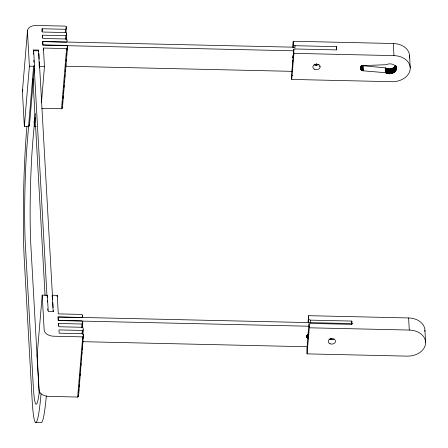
<?xml version="1.0" encoding="UTF-8"?>
<svg xmlns="http://www.w3.org/2000/svg" width="448" height="448" viewBox="0 0 448 448"><rect width="100%" height="100%" fill="white"/><g stroke="black" fill="none" stroke-linecap="round" stroke-linejoin="round"><path stroke-width="0.67" d="M396.374 68.953C396.357 64.103 389.788 62.72 386.215 64.714L363.849 65.576C359.94 65.1 359.234 70.98 363.406 70.84L385.543 72.71C389.978 75.65 398.238 72.33 396.217 66.181M34.261 68.443L29.445 125.849L28.566 126.431L24.349 126.336L22.4 91.482L27.541 30.212M24.349 126.336L29.4 66.164L27.451 31.31A9.139 6.031 4.8 0 1 36.226 25.458L65.33 26.118L66.27 26.746L66.035 32.85M26.925 126.381L26.611 130.105A91.386 6.339 -88.7 0 0 24.254 259.067L32.11 399.549A91.386 6.339 -88.7 0 0 41.065 393.714M33.499 51.341L33.617 49.958L38.539 50.07L39.34 67.866M28.566 126.431L33.617 66.259L34.496 65.677L33.617 49.958M28.666 125.793L27.289 142.212A73.108 5.074 -88.7 0 0 25.402 245.386L33.258 385.868A73.108 5.074 -88.7 0 0 39.441 390.818M34.378 67.06L34.496 65.677M38.422 51.453L38.539 50.07M38.326 55.826L38.539 53.346M41.91 31.522L42.14 28.756L65.503 29.282L66.382 28.7M35.174 113.602L32.76 142.335A73.108 5.074 -88.7 0 0 30.873 245.51L38.73 385.991A73.108 5.074 -88.7 0 0 39.245 393.299M36.277 126.694L34.401 126.65L35.157 117.662M42.325 37.262L42.498 35.19L65.867 35.717L66.741 35.134L66.634 33.18L65.688 32.553L42.325 32.026L42.14 28.756M43.249 50.137L43.422 48.065L66.584 48.586L67.463 48.003L67.351 46.049L66.405 45.422L43.042 44.895L42.862 41.625L66.226 42.151L67.105 41.569L66.993 39.614L66.046 38.987L42.683 38.461L42.498 35.19M41.44 102.558L44.458 66.595L43.422 48.065M82.863 323.422L81.99 324.01L58.621 323.478L58.806 326.749L82.169 327.281L83.115 327.902L83.222 329.857L82.348 330.445L58.985 329.913L59.164 333.183L82.527 333.715L83.474 334.342L78.529 396.463L77.655 397.051L48.552 396.39A9.139 6.031 4.8 0 1 39.099 390.13L37.15 355.275L42.207 295.103L46.418 295.198L47.365 295.82L48.244 311.545L53.166 311.657L52.248 295.243L57.249 295.355L58.285 313.886L81.452 314.406L82.393 315.034L82.505 316.988L81.626 317.576L58.262 317.044L58.447 320.314L81.81 320.846L82.757 321.468L82.516 327.572M65.212 32.743L65.503 29.282M66.097 28.818L66.27 26.746M65.576 39.178L65.867 35.717M66.108 39.402L66.287 37.33M66.517 34.563L66.634 33.18M66.338 39.973L66.741 35.134M41.72 108.31L61.533 108.758L66.584 48.586M62.474 104.143L62.709 101.377M62.938 98.61L63.174 95.844M63.403 93.078L63.577 91.006M63.868 87.545L64.042 85.473M64.277 82.706L64.45 80.629M64.742 77.174L64.915 75.096M65.206 71.641L65.38 69.563M65.61 66.797L65.845 64.03M66.074 61.264L66.248 59.192M66.539 55.731L66.713 53.659M67.004 50.198L67.351 46.049M61.533 108.758L62.406 108.175L67.463 48.003M47.247 297.203L47.365 295.82M52.13 296.626L52.248 295.243M57.137 296.738L57.249 295.355M58.447 325.556L58.621 323.478M82.219 317.111L82.393 315.034M81.698 327.466L81.99 324.01M82.23 327.695L82.404 325.618M82.639 322.851L82.757 321.468M82.057 333.9L82.348 330.445M82.65 333.435L82.88 330.669M82.818 334.701L83.222 329.857M77.655 397.051L82.706 336.879L83.586 336.291M78.596 392.437L78.831 389.67M79.061 386.904L79.234 384.826M79.526 381.371L79.699 379.294M79.99 375.838L80.164 373.761M80.399 370.994L80.629 368.228M80.864 365.462L81.038 363.39M81.323 359.929L81.502 357.857M81.732 355.09L81.967 352.324M82.197 349.558L82.432 346.791M82.662 344.025L82.897 341.258M83.126 338.492L83.474 334.342M292.734 47.225L293.238 41.25L393.277 43.512A17.41 13.026 -3.2 0 1 409.377 58.111M293.222 47.807L293.238 41.25M293.703 49.543L293.916 53.362L393.954 55.625A17.41 13.026 -3.2 0 1 410.222 69.054A17.41 13.026 -3.2 0 1 391.765 81.698L291.726 79.43L291.514 75.617L293.703 49.543L295.271 48.978L336.672 49.913L336.487 46.642L295.086 45.707L293.451 45.063M291.726 79.43L293.916 53.362M294.857 48.451L295.086 45.707M308.039 322.202L308.588 315.683L408.621 317.951A17.41 13.026 -3.2 0 1 424.894 331.38M308.51 322.93L308.588 315.683M309.053 323.982L306.863 350.05L307.076 353.87L407.109 356.132A17.41 13.026 -3.2 0 0 425.572 343.487A17.41 13.026 -3.2 0 0 409.298 330.058L309.266 327.796L309.053 323.982L310.615 323.411L352.016 324.346L351.831 321.076L310.436 320.141L308.801 319.502M307.076 353.87L309.266 327.796M310.206 322.885L310.436 320.141M336.258 49.386L336.487 46.642M351.546 324.509L351.831 321.076M308.902 334.141C306.499 334.555 305.945 338.106 308.437 338.839M361.648 65.598L385.274 67.866C388.556 69.765 393.501 69.098 395.59 65.744L395.858 70.588M292.768 57.422L293.67 57.07M308 332.444L308.902 332.041M291.514 75.617L292.561 75.236M294.487 47.202L42.571 41.502L42.773 45.136L293.989 50.82M33.275 50.742L38.746 50.865M65.542 66.214L292.264 71.344M29.4 66.164L33.617 66.259M39.458 66.483L44.458 66.595M352.57 323.59L57.971 316.921L58.178 320.555L309.389 326.239M82.706 336.879L53.609 336.218A9.139 6.031 4.8 0 1 44.156 329.958L42.207 295.103M82.342 341.667L307.67 346.763M37.15 355.275L37.677 355.286M35.526 422.419L40.998 422.542A91.386 6.339 -88.7 0 0 46.357 395.808M330.394 338.856L331.778 338.974L331.822 339.746M292.314 61.488L292.992 61.863M306.779 335.334L308.454 336.834M409.573 55.77L410.25 67.878M424.922 330.204L425.6 342.317M396.189 66.315L396.312 69.367M396.015 66.321L396.206 69.782M395.786 65.346L396.054 70.19M395.349 66.13L395.618 70.974M395.063 66.5L395.338 71.344M394.744 66.847L395.013 71.691M393.277 43.512L393.954 55.625M408.621 317.951L409.298 330.058M394.386 67.178L394.654 72.022M393.988 67.486L394.257 72.33M393.562 67.766L393.831 72.61M393.103 68.023L393.378 72.867M392.622 68.247L392.896 73.091M392.118 68.443L392.392 73.287M391.597 68.606L391.866 73.45M391.059 68.734L391.328 73.578M390.51 68.824L390.779 73.674M389.95 68.886L390.225 73.73M389.39 68.914L389.665 73.758M388.83 68.902L389.105 73.746M388.282 68.852L388.55 73.696M387.733 68.774L388.007 73.618M387.201 68.656L387.47 73.5M386.686 68.505L386.954 73.349M386.187 68.32L386.462 73.17M385.717 68.107L385.986 72.951M385.274 67.866L385.543 72.71M363.138 65.996L363.406 70.84M362.74 65.946L363.014 70.79M362.359 65.862L362.628 70.706M361.99 65.744L362.264 70.588M361.687 66.287L361.917 70.442M361.368 66.114L361.598 70.263M361.077 65.906L361.312 70.056M360.864 66.371L361.054 69.832M360.685 66.814L360.842 69.58M360.506 66.545L360.662 69.311M360.41 66.954L360.528 69.031M316.389 63.778L316.4 64.036A6.614 4.95 -3.2 0 1 316.12 63.857M293.44 55.563L293.524 57.109M293.048 55.311L293.154 57.238M308.532 332.175L308.644 334.236M292.762 56.627L292.807 57.4M308.185 332.338L308.297 334.398M292.69 60.228L292.774 61.768M308.151 336.706L308.263 338.766M307.955 334.202L307.978 334.589M292.382 60.306L292.454 61.594M307.664 334.415L307.686 334.802M307.832 336.532L307.95 338.587M307.406 334.656L307.429 335.042M307.541 336.325L307.658 338.386M307.289 336.095L307.406 338.156M307.182 334.914L307.205 335.3M307.07 335.849L307.188 337.904M307.003 335.188L307.026 335.574M306.858 335.35L307.009 337.641M306.762 335.3L306.874 337.355M306.678 335.306L306.785 337.064M62.339 106.954L62.406 108.175M78.462 395.242L78.529 396.463M38.898 53.592L39.2 59.041M39.357 61.768L52.651 299.51M52.802 302.238L53.105 307.686M53.262 310.408L53.334 311.774M33.393 52.786L33.466 54.152M33.807 60.278L33.925 62.322M34.115 65.733L46.99 295.982M47.258 300.748L47.331 302.109M47.712 308.924L47.79 310.285M32.917 78.562L45.063 295.697M34.093 121.139L34.401 126.65M29.35 124.186L29.445 125.849M318.959 64.299A3.657 2.733 -3.2 0 1 314.087 64.758M334.034 338.94A3.657 2.733 -3.2 0 1 329.146 339.018M331.778 338.974A6.614 4.95 -3.2 0 1 330.966 338.391M319.99 66.646A6.614 4.95 -3.2 0 1 319.385 66.59M316.45 65.587A6.614 4.95 -3.2 0 1 315.118 64.467M22.4 91.482A9.139 6.031 4.8 0 1 22.915 89.264M314.782 69.384A3.657 2.733 -3.2 0 0 320.174 66.769A3.657 2.733 -3.2 0 0 314.608 64.646A3.657 2.733 -3.2 0 0 314.782 69.384M330.126 343.818A3.657 2.733 -3.2 0 0 335.518 341.202A3.657 2.733 -3.2 0 0 329.958 339.086A3.657 2.733 -3.2 0 0 330.126 343.818"/></g></svg>
